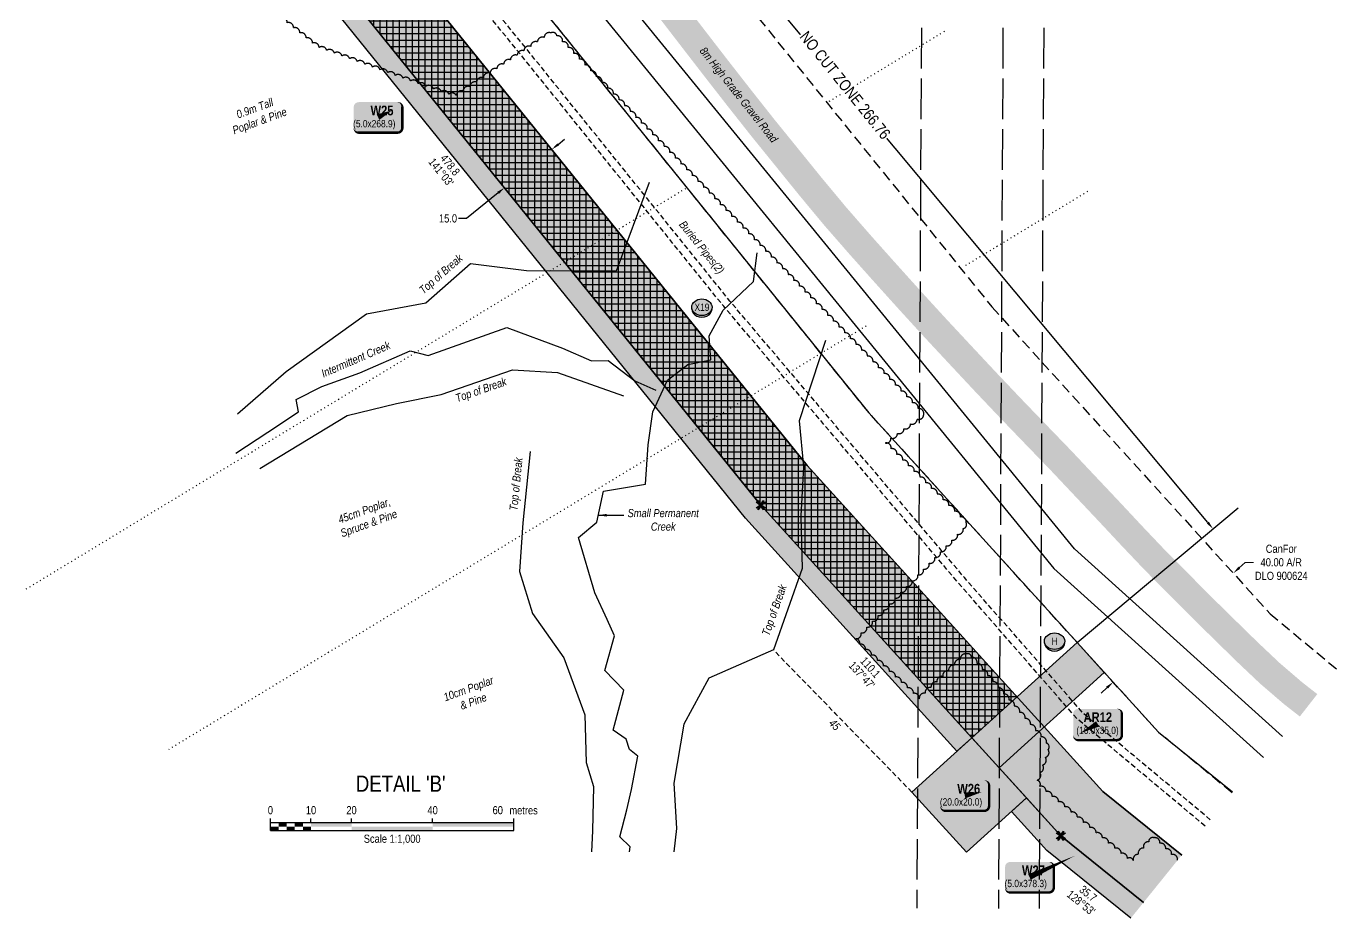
# Model space of a CAD drawing. Extents: x 471563 to 508050, y 6028961 to 6050146.
# Drawn here: x 471828 to 473447, y 6041888 to 6042988 of the extents above; entities that cross this region are included whole.
import ezdxf
from ezdxf.enums import TextEntityAlignment as Align

# ---------------------------------------------------------------- set-up
doc = ezdxf.new("R2010")
doc.units = 0
doc.header["$LTSCALE"] = 5
doc.header["$PDSIZE"] = 0.5
for name, pattern in [('0', [1, 1, 0]), ('foc-ACCESSROAD', [3.75, 2.5, -1.25]), ('foc-TIELINE', [1.875, 1.25, -0.625]), ('foc-TOPO', [1, 0.2, -0.8]), ('foc-UNSURVEYED', [12.5, 10, -2.5]), ('UG_PIPE', [1.875, 1.25, -0.625])]:
    doc.linetypes.add(name, pattern=pattern)
doc.layers.get('Defpoints').update_dxf_attribs({"color": 9})
for name, color, linetype in [('AS-PIPE-UG', 44, 'UG_PIPE'), ('AS-PIPE-UG-T', 44, 'Continuous'), ('AS-ROADS', 254, 'Continuous'), ('C-RW', 13, 'Continuous'), ('DETAIL-T', 7, 'Continuous'), ('F-AR', 190, 'foc-ACCESSROAD'), ('F-RW', 190, 'Continuous'), ('L-BD1', 253, 'Continuous'), ('L-MON', 1, 'Continuous'), ('L-USEC', 7, 'foc-UNSURVEYED'), ('P-CROSSINGS', 250, 'Continuous'), ('P-CROSSINGS AR', 250, 'Continuous'), ('P-PROPOSED', 10, 'Continuous'), ('P-PROPOSED-H', 21, 'Continuous'), ('P-TEMP-BLOCKS', 250, 'Continuous'), ('P-TEMP-BLUE-BORE-H', 131, 'Continuous'), ('P-TEMP-H', 41, 'Continuous'), ('P-TEMP-NO CUT-H', 104, 'Continuous'), ('P-TEMP-NO CUT-T', 143, 'Continuous'), ('P-TEMP_WORKSPACE', 46, 'Continuous'), ('P-TXT', 4, 'Continuous'), ('P-WORKAREA', 113, 'Continuous'), ('P-WORKAREA-H', 111, 'Continuous'), ('T-BUSH', 110, '0'), ('T-BUSH-T', 110, 'Continuous'), ('T-SLOPE', 48, 'Continuous'), ('T-TIE', 201, 'foc-TIELINE'), ('T-VEGETATION-CHANGE', 104, 'foc-TOPO'), ('T-WATER', 160, 'Continuous'), ('T-WATER-T', 170, 'Continuous')]:
    doc.layers.add(name, color=color, linetype=linetype)
for name, color, linetype, lineweight in [('F-AR-T', 190, 'Continuous', 9), ('T-TEXT', 48, 'Continuous', 18), ('T-TIE-T', 201, 'Continuous', 18)]:
    doc.layers.add(name, color=color, linetype=linetype, lineweight=lineweight)
doc.styles.add('80', font='ARIALN.TTF', dxfattribs={"height": 10})
doc.styles.add('80CG', font='ARIALN.TTF', dxfattribs={"height": 10})
doc.styles.add('80L', font='ARIALN.TTF', dxfattribs={"height": 10})
doc.styles.add('80LS', font='ARIALNI.TTF', dxfattribs={"height": 10})
doc.styles.add('BOLD', font='ARIALNB.TTF')
doc.styles.add('Crossing', font='ARIALN.TTF', dxfattribs={"height": 10})
doc.styles.add('foc-LtypeFont', font='ARIALN.TTF', dxfattribs={"height": 7.35})
doc.linetypes.add('foc-TOPO-flowdirection-NOLINE', pattern='A,0,[">",foc-LtypeFont,S=0.3,R=0,X=0,Y=-0.945],-20,[">",foc-LtypeFont,S=0.3,R=0,X=0,Y=-0.945],0', length=20)
doc.dimstyles.new('Compass 5 000', dxfattribs={"dimscale": 5, "dimtxt": 9, "dimasz": 2, "dimexe": 0.2, "dimexo": 0.0625, "dimgap": 0.5, "dimtad": 0, "dimtih": 1, "dimtoh": 1, "dimzin": 0, "dimdsep": 46, "dimtxsty": '80CG', "dimcen": 0.1, "dimse1": 1, "dimse2": 1, "dimclrd": 256, "dimclrt": 256, "dimaunit": 1, "dimadec": 4, "dimazin": 0, "dimtfac": 0.06, "dimtofl": 0, "dimtmove": 0, "dimatfit": 1, "dimfxl": 0.2, "dimtolj": 1, "dimtzin": 0, "dimlwd": -1, "dimarcsym": 0})

# ---------------------------------------------------------------- blocks, each defined once
blk = doc.blocks.new('xing2')
h = blk.add_hatch(color=50)
h.dxf.hatch_style = 1
edge = h.paths.add_edge_path()
edge.add_ellipse((0, 0), major_axis=(-12.5, 0), ratio=0.816297, start_angle=0, end_angle=360)
h = blk.add_hatch(color=250)
h.dxf.hatch_style = 1
edge = h.paths.add_edge_path()
edge.add_ellipse((0, -2), major_axis=(-12.5, 0), ratio=0.816297, start_angle=0, end_angle=180)
edge.add_line((12.5, -2), (12.5, 0))
edge.add_ellipse((0, 0), major_axis=(-12.5, 0), ratio=0.816297, start_angle=0, end_angle=180, ccw=False)
edge.add_line((-12.5, 0), (-12.5, -2))
at = {"color": 250}
blk.add_ellipse((0, 0), major_axis=(-12.5, 0), ratio=0.816297, dxfattribs=at)
blk.add_ellipse((0, -2), major_axis=(-12.5, 0), ratio=0.816297, start_param=0, end_param=3.141593, dxfattribs=at)
at = {"color": 250, "style": 'Crossing'}
blk.add_attdef('CROSSING', text='', height=9, dxfattribs=at).set_placement((0.1, 0), align=Align.MIDDLE_CENTER)
at = {"color": 250, "style": 'Crossing', "flags": 1}
for tag, p in [('OWNER', (0.1, -12.5)), ('DESCRIPTION', (0.1, -25.8)), ('LOCATION', (0.1, -39.3)), ('DWG_REF', (0.1, -52.8))]:
    blk.add_attdef(tag, text='', height=9, dxfattribs=at).set_placement(p, align=Align.MIDDLE_CENTER)
blk = doc.blocks.new('TEMP')
h = blk.add_hatch(color=255)
h.dxf.hatch_style = 1
h.paths.add_polyline_path([(0, 0.25), (-0.67, 1.15), (-0.67, 0.67), (-1.15, 0.67), (-0.25, 0), (-1.15, -0.67), (-0.67, -0.67), (-0.67, -1.15), (0, -0.25), (0.67, -1.15), (0.67, -0.67), (1.15, -0.67), (0.25, 0), (1.15, 0.67), (0.67, 0.67), (0.67, 1.15)])
h.paths.add_polyline_path([(0.57, 0.85), (0.57, 0.57), (0.85, 0.57), (0.08, 0), (0.85, -0.57), (0.57, -0.57), (0.57, -0.85), (0, -0.08), (-0.57, -0.85), (-0.57, -0.57), (-0.85, -0.57), (-0.08, 0), (-0.85, 0.57), (-0.57, 0.57), (-0.57, 0.85), (0, 0.08)], flags=16)
h = blk.add_hatch(color=1)
h.dxf.hatch_style = 1
h.paths.add_polyline_path([(0, 0.08), (-0.57, 0.85), (-0.57, 0.57), (-0.85, 0.57), (-0.08, 0), (-0.85, -0.57), (-0.57, -0.57), (-0.57, -0.85), (0, -0.08), (0.57, -0.85), (0.57, -0.57), (0.85, -0.57), (0.08, 0), (0.85, 0.57), (0.57, 0.57), (0.57, 0.85)])
h = blk.add_hatch(color=1)
h.dxf.hatch_style = 1
h.paths.add_polyline_path([(-0.08, 0), (-0.85, 0.57), (-0.57, 0.57), (-0.57, 0.85), (0, 0.08), (0.57, 0.85), (0.57, 0.57), (0.85, 0.57), (0.08, 0), (0.85, -0.57), (0.57, -0.57), (0.57, -0.85), (0, -0.08), (-0.57, -0.85), (-0.57, -0.57), (-0.85, -0.57)])
at = {"color": 1}
for p, q in [((-0.08, 0), (0.08, 0)), ((0, 0.08), (0, -0.08))]:
    blk.add_line(p, q, dxfattribs=at)
at = {"color": 255, "flags": 128}
blk.add_lwpolyline([(-0.25, 0), (-1.15, 0.67), (-0.67, 0.67), (-0.67, 1.15), (0, 0.25), (0.67, 1.15), (0.67, 0.67), (1.15, 0.67), (0.25, 0), (1.15, -0.67), (0.67, -0.67), (0.67, -1.15), (0, -0.25), (-0.67, -1.15), (-0.67, -0.67), (-1.15, -0.67)], close=True, dxfattribs=at)
at = {"color": 1, "flags": 128}
blk.add_lwpolyline([(-0.08, 0), (-0.85, 0.57), (-0.57, 0.57), (-0.57, 0.85), (0, 0.08), (0.57, 0.85), (0.57, 0.57), (0.85, 0.57), (0.08, 0), (0.85, -0.57), (0.57, -0.57), (0.57, -0.85), (0, -0.08), (-0.57, -0.85), (-0.57, -0.57), (-0.85, -0.57)], close=True, dxfattribs=at)
blk = doc.blocks.new('*U285')
h = blk.add_hatch(color=191)
edge = h.paths.add_edge_path()
edge.add_line((-24, -19.1), (24, -19.1))
edge.add_arc((24, -13.1), 6, 270, 360)
edge.add_line((30, -13.1), (30, 12.5))
edge.add_arc((24, 12.5), 6, 0, 90)
edge.add_line((24, 18.5), (-24, 18.5))
edge.add_arc((-24, 12.5), 6, 90, 180)
edge.add_line((-30, 12.5), (-30, -13.1))
edge.add_arc((-24, -13.1), 6, 180, 270)
at = {"color": 250, "flags": 128}
blk.add_lwpolyline([(-24, -19.1, 3, 3, 0), (24, -19.1, 3, 3, 0.414214), (30, -13.1, 3, 3, 0), (30, 12.5, 3, 0, 0.414214), (24, 18.5, 0, 0, 0), (-24, 18.5, 0, 0, 0.414214), (-30, 12.5, 0, 0, 0), (-30, -13.1, 0, 3, 0.414214)], format="xyseb", close=True, dxfattribs=at)
at = {"flags": 128}
blk.add_lwpolyline([(17, 8.2, 0, 7.5, 0), (0, 0, 0, 0, 0)], format="xyseb", dxfattribs=at)
at = {"color": 250}
for tag, p, height, style in [('TEMP_AREA_W1_001', (-9.2, 2.2), 12, 'BOLD'), ('ENTER_TEXT_001', (-30.7, -12.5), 9, '80')]:
    blk.add_attdef(tag, p, '', height=height, dxfattribs=dict(at, style=style))
blk = doc.blocks.new('*U214')
h = blk.add_hatch(color=191)
edge = h.paths.add_edge_path()
edge.add_line((-24, -19.1), (24, -19.1))
edge.add_arc((24, -13.1), 6, 270, 360)
edge.add_line((30, -13.1), (30, 12.5))
edge.add_arc((24, 12.5), 6, 0, 90)
edge.add_line((24, 18.5), (-24, 18.5))
edge.add_arc((-24, 12.5), 6, 90, 180)
edge.add_line((-30, 12.5), (-30, -13.1))
edge.add_arc((-24, -13.1), 6, 180, 270)
at = {"color": 250, "flags": 128}
blk.add_lwpolyline([(-24, -19.1, 3, 3, 0), (24, -19.1, 3, 3, 0.414214), (30, -13.1, 3, 3, 0), (30, 12.5, 3, 0, 0.414214), (24, 18.5, 0, 0, 0), (-24, 18.5, 0, 0, 0.414214), (-30, 12.5, 0, 0, 0), (-30, -13.1, 0, 3, 0.414214)], format="xyseb", close=True, dxfattribs=at)
at = {"flags": 128}
blk.add_lwpolyline([(20.7, 4, 0, 7.5, 0), (0, 0, 0, 0, 0)], format="xyseb", dxfattribs=at)
at = {"color": 250}
for tag, p, height, style in [('TEMP_AREA_W1_001', (-9.2, 2.2), 12, 'BOLD'), ('ENTER_TEXT_001', (-30.7, -12.5), 9, '80')]:
    blk.add_attdef(tag, p, '', height=height, dxfattribs=dict(at, style=style))
blk = doc.blocks.new('*U86')
h = blk.add_hatch(color=111)
edge = h.paths.add_edge_path()
edge.add_line((-24, -20), (24, -20))
edge.add_arc((24, -14), 6, 270, 360)
edge.add_line((30, -14), (30, 12.5))
edge.add_arc((24, 12.5), 6, 0, 90)
edge.add_line((24, 18.5), (-24, 18.5))
edge.add_arc((-24, 12.5), 6, 90, 180)
edge.add_line((-30, 12.5), (-30, -14))
edge.add_arc((-24, -14), 6, 180, 270)
at = {"color": 250, "flags": 128}
blk.add_lwpolyline([(-24, -20, 3, 3, 0), (24, -20, 3, 3, 0.414214), (30, -14, 3, 3, 0), (30, 12.5, 3, 0, 0.414214), (24, 18.5, 0, 0, 0), (-24, 18.5, 0, 0, 0.414214), (-30, 12.5, 0, 0, 0), (-30, -14, 0, 3, 0.414214)], format="xyseb", close=True, dxfattribs=at)
at = {"flags": 128}
blk.add_lwpolyline([(-21.5, -11.6, 0, 7.5, 0), (0, 0, 0, 0, 0)], format="xyseb", dxfattribs=at)
at = {"color": 250}
for tag, p, height, style in [('TEMP_AREA_W1_001', (-9.2, 2.2), 12, 'BOLD'), ('ENTER_TEXT_001', (-30.7, -12.5), 9, '80')]:
    blk.add_attdef(tag, p, '', height=height, dxfattribs=dict(at, style=style))
blk = doc.blocks.new('*U288')
h = blk.add_hatch(color=191)
edge = h.paths.add_edge_path()
edge.add_line((-24, -19.1), (24, -19.1))
edge.add_arc((24, -13.1), 6, 270, 360)
edge.add_line((30, -13.1), (30, 12.5))
edge.add_arc((24, 12.5), 6, 0, 90)
edge.add_line((24, 18.5), (-24, 18.5))
edge.add_arc((-24, 12.5), 6, 90, 180)
edge.add_line((-30, 12.5), (-30, -13.1))
edge.add_arc((-24, -13.1), 6, 180, 270)
at = {"color": 250, "flags": 128}
blk.add_lwpolyline([(-24, -19.1, 3, 3, 0), (24, -19.1, 3, 3, 0.414214), (30, -13.1, 3, 3, 0), (30, 12.5, 3, 0, 0.414214), (24, 18.5, 0, 0, 0), (-24, 18.5, 0, 0, 0.414214), (-30, 12.5, 0, 0, 0), (-30, -13.1, 0, 3, 0.414214)], format="xyseb", close=True, dxfattribs=at)
at = {"flags": 128}
blk.add_lwpolyline([(56.1, 26.2, 0, 7.5, 0), (0, 0, 0, 0, 0)], format="xyseb", dxfattribs=at)
at = {"color": 250}
for tag, p, height, style in [('TEMP_AREA_W1_001', (-9.2, 2.2), 12, 'BOLD'), ('ENTER_TEXT_001', (-30.7, -12.5), 9, '80')]:
    blk.add_attdef(tag, p, '', height=height, dxfattribs=dict(at, style=style))
blk = doc.blocks.new('*D289')
at = {"layer": 'Defpoints', "color": 0, "transparency": 16777216}
for p in [(473315.9, 6042313.9), (473319.2, 6042310.2), (473171.1, 6042176)]:
    blk.add_point(p, dxfattribs=at)
at = {"layer": 'F-AR-T', "transparency": 16777216}
for p, q in [((473323.3, 6042320.6), (473330.7, 6042327.3)), ((473330.7, 6042327.3), (473340.7, 6042327.3)), ((473160.4, 6042172.9), (473153, 6042166.2))]:
    blk.add_line(p, q, dxfattribs=at)
for points in [[(473322.2, 6042321.9), (473324.4, 6042319.4), (473315.9, 6042313.9)], [(473159.3, 6042174.2), (473161.5, 6042171.7), (473167.8, 6042179.7)]]:
    blk.add_solid(points, dxfattribs=at)
at = {"layer": 'F-AR-T', "transparency": 16777216, "insert": (473375, 6042327.3), "char_height": 10, "attachment_point": 5, "style": '80CG'}
blk.add_mtext('\\A1;CanFor\\P40.00 A/R\\PDLO 900624', dxfattribs=at)
blk = doc.blocks.new('*U389')
at = {"color": 0}
for p, q in [((-150, 0), (-150, 15)), ((-150, 10), (150.2, 10)), ((-150, 0), (150.2, 0)), ((-100, 10), (-100, 15)), ((-50, 10), (-50, 15)), ((50, 10), (50, 15)), ((150.2, 0), (150.2, 15))]:
    blk.add_line(p, q, dxfattribs=at)
for points in [[(-150, 5), (-140, 5), (-150, 0), (-140, 0)], [(-140, 10), (-130, 10), (-140, 5), (-130, 5)], [(-130, 5), (-120, 5), (-130, 0), (-120, 0)], [(-120, 10), (-110, 10), (-120, 5), (-110, 5)], [(-110, 5), (-100, 5), (-110, 0), (-100, 0)], [(-100, 10), (-50, 10), (-100, 5), (-50, 5)], [(-50, 5), (50, 5), (-50, 0), (50, 0)], [(50, 10), (150.2, 10), (50, 5), (150.2, 5)]]:
    blk.add_solid(points, dxfattribs=at)
at = {"color": 0, "style": '80'}
blk.add_text('metres', height=10, dxfattribs=at).set_placement((162.2, 20), align=Align.CENTER)
at = {"color": 0, "char_height": 10, "style": '80'}
for s, insert, attachment_point in [('0', (-150, 30.2), 2), ('10', (-100, 30.2), 2), ('20', (-50, 30.2), 2), ('40', (50, 30.2), 2), ('60', (136.7, 30.2), 3), ('Scale 1:1,000', (0.1, -5), 2)]:
    blk.add_mtext(s, dxfattribs=dict(at, insert=insert, attachment_point=attachment_point))
blk = doc.blocks.new('*D290')
at = {"layer": 'Defpoints', "color": 0, "transparency": 16777216}
for p in [(472476.8, 6042835.1), (472417.6, 6042789.1), (472418.5, 6042788)]:
    blk.add_point(p, dxfattribs=at)
at = {"layer": 'P-TXT', "transparency": 16777216}
for p, q in [((472483.7, 6042842.5), (472491.5, 6042848.8)), ((472409.9, 6042782.8), (472370.8, 6042751.2)), ((472370.8, 6042751.2), (472360.8, 6042751.2))]:
    blk.add_line(p, q, dxfattribs=at)
for points in [[(472482.7, 6042843.8), (472484.8, 6042841.2), (472475.9, 6042836.2)], [(472408.8, 6042784.1), (472410.9, 6042781.5), (472417.6, 6042789.1)]]:
    blk.add_solid(points, dxfattribs=at)
at = {"layer": 'P-TXT', "transparency": 16777216, "insert": (472348, 6042751.2), "char_height": 10, "attachment_point": 5, "style": '80CG'}
blk.add_mtext('\\A1;15.0', dxfattribs=at)
blk = doc.blocks.new('Well_proximity')
h = blk.add_hatch(color=191)
h.dxf.hatch_style = 1
edge = h.paths.add_edge_path()
edge.add_ellipse((0, 0), major_axis=(-12.5, 0), ratio=0.816297, start_angle=0, end_angle=360)
h = blk.add_hatch(color=250)
h.dxf.hatch_style = 1
edge = h.paths.add_edge_path()
edge.add_ellipse((0, -2), major_axis=(-12.5, 0), ratio=0.816297, start_angle=0, end_angle=180)
edge.add_line((12.5, -2), (12.5, 0))
edge.add_ellipse((0, 0), major_axis=(-12.5, 0), ratio=0.816297, start_angle=0, end_angle=180, ccw=False)
edge.add_line((-12.5, 0), (-12.5, -2))
at = {"color": 250}
blk.add_ellipse((0, 0), major_axis=(-12.5, 0), ratio=0.816297, dxfattribs=at)
blk.add_ellipse((0, -2), major_axis=(-12.5, 0), ratio=0.816297, start_param=0, end_param=3.141593, dxfattribs=at)
at = {"color": 250, "style": '80L'}
blk.add_attdef('CROSSING', text='', height=9, dxfattribs=at).set_placement((0.1, 0), align=Align.MIDDLE_CENTER)

msp = doc.modelspace()

# ---------------------------------------------------------------- hatches: boundary and pattern name
at = {"layer": 'P-PROPOSED-H'}
h = msp.add_hatch(color=256, dxfattribs=at)
h.dxf.hatch_style = 1
h.paths.add_polyline_path([(472049.946, 6043363.428), (471991.634, 6043316.324), (472733.647, 6042397.958), (473103.442, 6041990.274), (473205.306, 6041908.12), (473252.365, 6041966.469), (473155.043, 6042044.959), (472790.608, 6042446.734)])
at = {"layer": 'P-TEMP-BLUE-BORE-H'}
h = msp.add_hatch(color=256, dxfattribs=at)
h.dxf.hatch_style = 1
h.paths.add_polyline_path([(472993.778, 6042111.173), (472733.647, 6042397.958), (472132.597, 6043141.859), (472190.909, 6043188.963), (472790.608, 6042446.734), (473049.301, 6042161.536)])
at = {"layer": 'P-TEMP-H'}
h = msp.add_hatch(color=256, dxfattribs=at)
h.dxf.hatch_style = 1
h.paths.add_polyline_path([(472132.597, 6043141.859), (472733.647, 6042397.958), (472993.778, 6042111.173), (472975.271, 6042094.386), (472714.66, 6042381.699), (472113.161, 6043126.155)])
h = msp.add_hatch(color=256, dxfattribs=at)
h.dxf.hatch_style = 1
h.paths.add_polyline_path([(472993.778, 6042111.173), (472919.748, 6042044.023), (472986.898, 6041969.993), (473060.928, 6042037.143)])
h = msp.add_hatch(color=256, dxfattribs=at)
h.dxf.hatch_style = 1
h.paths.add_polyline_path([(473189.62, 6041888.671), (473086.241, 6041972.046), (473042.421, 6042020.356), (473060.928, 6042037.143), (473103.442, 6041990.274), (473205.306, 6041908.12)])
at = {"layer": 'P-TEMP-NO CUT-H', "ltscale": 2}
h = msp.add_hatch(dxfattribs=at)
h.set_pattern_fill('ANSI37', color=256, scale=2.498679, angle=45)
h.set_pattern_definition([(90, (-1972.579, 2196.017), (-7.933304476, 0), []), (180, (-1972.579, 2196.017), (-9e-16, -7.933304476), [])])
h.paths.add_polyline_path([(472993.778, 6042111.173), (472733.647, 6042397.958), (472132.597, 6043141.859), (472190.909, 6043188.963), (472790.608, 6042446.734), (473049.301, 6042161.536)])
at = {"layer": 'P-WORKAREA-H'}
h = msp.add_hatch(color=256, dxfattribs=at)
h.dxf.hatch_style = 1
h.paths.add_polyline_path([(473123.331, 6042228.686), (472993.778, 6042111.173), (473027.353, 6042074.158), (473156.926, 6042191.689)])

# ---------------------------------------------------------------- linework, layer by layer
at = {"layer": 'AS-PIPE-UG', "flags": 128}
for points in [[(473281.204, 6042002.228), (473124.037, 6042133.814), (472977.005, 6042301.896), (472687.781, 6042642.924), (472436.755, 6042954.188), (472369.883, 6043035.941), (472288.486, 6043140.015), (472087.006, 6043393.365)], [(473287.48, 6042010.009), (473131.048, 6042140.979), (472984.578, 6042308.419), (472695.483, 6042649.294), (472444.513, 6042960.489), (472377.688, 6043042.184), (472296.333, 6043146.204), (472094.781, 6043399.645)]]:
    msp.add_lwpolyline(points, dxfattribs=at)
at = {"layer": 'AS-ROADS', "const_width": 35, "flags": 128}
msp.add_lwpolyline([(473408.671, 6042151.076), (473389.398, 6042166.134), (473360.873, 6042190.644), (473333.103, 6042216.904), (473304.963, 6042244.439), (473276.303, 6042272.604), (473248.068, 6042301.069), (473219.278, 6042330.024), (473190.873, 6042359.939), (473162.613, 6042390.179), (473133.288, 6042421.254), (473103.273, 6042453.099), (473072.523, 6042484.899), (473041.458, 6042517.169), (473010.268, 6042550.039), (472979.073, 6042583.409), (472947.973, 6042616.774), (472917.138, 6042650.469), (472886.428, 6042684.539), (472855.738, 6042718.924), (472825.358, 6042753.729), (472795.678, 6042789.389), (472766.268, 6042825.694), (472736.433, 6042862.474), (472707.068, 6042899.624), (472678.168, 6042936.679), (472649.793, 6042973.424), (472621.583, 6043010.049)], dxfattribs=at)
at = {"layer": 'C-RW', "flags": 128}
for points in [[(472127.696, 6043426.233), (472866.557, 6042511.769), (473223.845, 6042117.873), (473315.109, 6042044.268)], [(473252.365, 6041966.469), (473155.043, 6042044.959), (472790.608, 6042446.734), (472049.946, 6043363.428)]]:
    msp.add_lwpolyline(points, dxfattribs=at)
at = {"layer": 'F-AR'}
for points in [[(472283.384, 6043551.996), (472930.201, 6042751.269), (473018.432, 6042642.042), (473080.09, 6042574.023), (473361.228, 6042263.885), (473447.087, 6042192.678)], [(473314.351, 6042043.327), (473223.666, 6042118.004), (473078.574, 6042278.061), (472928.623, 6042443.478), (472866.522, 6042511.988), (472127.886, 6043426.387)]]:
    msp.add_lwpolyline(points, dxfattribs=at)
at = {"layer": 'F-RW', "flags": 128}
for points in [[(473376.707, 6042112.535), (473120.068, 6042344.099), (472193.476, 6043479.37)], [(472166.249, 6043457.376), (473094.641, 6042319.901), (473353.26, 6042086.549)]]:
    msp.add_lwpolyline(points, dxfattribs=at)
at = {"layer": 'L-USEC', "flags": 128}
for points in [[(472934.285, 6043548.662), (472925.845, 6041901.229)], [(473034.87, 6043548.662), (473026.427, 6041900.714)], [(473085.083, 6043548.662), (473076.64, 6041900.457)]]:
    msp.add_lwpolyline(points, dxfattribs=at)
at = {"layer": 'P-TEMP-NO CUT-T'}
for p, q in [((472442.77, 6043384.154), (472857.283, 6042887.831)), ((473284.493, 6042376.305), (472869.98, 6042872.628))]:
    msp.add_line(p, q, dxfattribs=at)
at = {"layer": 'P-TEMP-NO CUT-T', "flags": 128}
msp.add_lwpolyline([(473123.331, 6042228.686), (473321.725, 6042394.378)], dxfattribs=at)
at = {"layer": 'P-TEMP-NO CUT-T'}
msp.add_solid([(473285.771, 6042377.373), (473283.214, 6042375.237), (473290.9, 6042368.634)], dxfattribs=at)
at = {"layer": 'P-TEMP_WORKSPACE'}
msp.add_lwpolyline([(472993.778, 6042111.173), (472919.748, 6042044.023), (472986.898, 6041969.993), (473060.928, 6042037.143)], close=True, dxfattribs=at)
msp.add_lwpolyline([(473189.62, 6041888.671), (473086.241, 6041972.046), (473042.421, 6042020.356), (473060.928, 6042037.143), (473103.442, 6041990.274), (473205.306, 6041908.12)], dxfattribs=at)
at = {"layer": 'P-WORKAREA'}
msp.add_lwpolyline([(473123.331, 6042228.686), (472993.778, 6042111.173), (473027.353, 6042074.158), (473156.926, 6042191.689)], close=True, dxfattribs=at)
at = {"layer": 'T-BUSH', "flags": 128}
msp.add_lwpolyline([(473247.129, 6041960.355, 0.52056705), (473239.869, 6041967.224, 0.52056705), (473232.609, 6041974.093, 0.52056705), (473225.349, 6041980.963, 0.52056705), (473218.089, 6041987.832, 0.52056705), (473211.601, 6041982.901, 0.52056705), (473205.298, 6041975.145, 0.52056705), (473198.994, 6041967.388, 0.52056705), (473192.691, 6041959.632, 0.52056705), (473185.359, 6041962.183, 0.52056705), (473177.646, 6041968.54, 0.52056705), (473169.934, 6041974.897, 0.52056705), (473162.222, 6041981.255, 0.52056705), (473154.51, 6041987.612, 0.52056705), (473146.797, 6041993.969, 0.52056705), (473139.085, 6042000.326, 0.52056705), (473131.373, 6042006.684, 0.52056705), (473123.66, 6042013.041, 0.52056705), (473115.948, 6042019.398, 0.52056705), (473108.236, 6042025.755, 0.52056705), (473100.523, 6042032.113, 0.52056705), (473092.811, 6042038.47, 0.52056705), (473085.099, 6042044.827, 0.52056705), (473077.386, 6042051.184, 0.52056705), (473074.097, 6042058.754, 0.52056705), (473077.49, 6042068.155, 0.52056705), (473080.883, 6042077.556, 0.52056705), (473084.276, 6042086.957, 0.52056705), (473087.669, 6042096.359, 0.52056705), (473085.455, 6042104.706, 0.52056705), (473078.881, 6042112.234, 0.52056705), (473072.306, 6042119.761, 0.52056705), (473065.731, 6042127.289, 0.52056705), (473059.156, 6042134.817, 0.52056705), (473052.581, 6042142.344, 0.52056705), (473046.007, 6042149.872, 0.52056705), (473039.432, 6042157.4, 0.52056705), (473032.857, 6042164.927, 0.52056705), (473026.282, 6042172.455, 0.52056705), (473019.707, 6042179.983, 0.52056705), (473013.133, 6042187.511, 0.52056705), (473006.558, 6042195.038, 0.52056705), (472999.983, 6042202.566, 0.52056705), (472993.408, 6042210.094, 0.52056705), (472986.687, 6042214.335, 0.52056705), (472979.467, 6042207.423, 0.52056705), (472972.248, 6042200.511, 0.52056705), (472965.029, 6042193.599, 0.52056705), (472957.809, 6042186.687, 0.52056705), (472950.59, 6042179.775, 0.52056705), (472943.371, 6042172.863, 0.52056705), (472936.151, 6042165.951, 0.52056705), (472928.932, 6042159.039, 0.52056705), (472921.555, 6042165.732, 0.52056705), (472914.176, 6042172.474, 0.52056705), (472906.798, 6042179.217, 0.52056705), (472899.42, 6042185.959, 0.52056705), (472892.042, 6042192.701, 0.52056705), (472884.664, 6042199.443, 0.52056705), (472877.286, 6042206.186, 0.52056705), (472869.908, 6042212.928, 0.52056705), (472862.53, 6042219.67, 0.52056705), (472855.152, 6042226.412, 0.52056705), (472850.291, 6042233.225, 0.52056705), (472857.278, 6042240.371, 0.52056705), (472864.266, 6042247.518, 0.52056705), (472871.253, 6042254.664, 0.52056705), (472878.241, 6042261.81, 0.52056705), (472885.229, 6042268.956, 0.52056705), (472892.216, 6042276.102, 0.52056705), (472899.204, 6042283.249, 0.52056705), (472906.191, 6042290.395, 0.52056705), (472913.179, 6042297.541, 0.52056705), (472920.167, 6042304.687, 0.52056705), (472927.154, 6042311.833, 0.52056705), (472934.142, 6042318.979, 0.52056705), (472941.129, 6042326.126, 0.52056705), (472948.117, 6042333.272, 0.52056705), (472955.104, 6042340.418, 0.52056705), (472962.092, 6042347.564, 0.52056705), (472969.08, 6042354.71, 0.52056705), (472976.067, 6042361.857, 0.52056705), (472983.055, 6042369.003, 0.52056705), (472986.674, 6042376.119, 0.52056705), (472979.56, 6042383.14, 0.52056705), (472972.447, 6042390.161, 0.52056705), (472965.333, 6042397.182, 0.52056705), (472958.22, 6042404.203, 0.52056705), (472951.107, 6042411.224, 0.52056705), (472943.993, 6042418.245, 0.52056705), (472936.88, 6042425.266, 0.52056705), (472929.766, 6042432.287, 0.52056705), (472922.653, 6042439.307, 0.52056705), (472915.54, 6042446.328, 0.52056705), (472908.426, 6042453.349, 0.52056705), (472901.313, 6042460.37, 0.52056705), (472894.199, 6042467.391, 0.52056705), (472887.086, 6042474.412, 0.52056705), (472893.828, 6042480.369, 0.52056705), (472901.929, 6042486.222, 0.52056705), (472910.031, 6042492.075, 0.52056705), (472918.133, 6042497.928, 0.52056705), (472926.235, 6042503.78, 0.52056705), (472934.332, 6042509.633, 0.52056705), (472927.376, 6042516.811, 0.52056705), (472920.421, 6042523.989, 0.52056705), (472913.466, 6042531.166, 0.52056705), (472906.51, 6042538.344, 0.52056705), (472899.555, 6042545.522, 0.52056705), (472892.6, 6042552.699, 0.52056705), (472885.645, 6042559.877, 0.52056705), (472878.689, 6042567.054, 0.52056705), (472871.734, 6042574.232, 0.52056705), (472864.779, 6042581.41, 0.52056705), (472857.823, 6042588.587, 0.52056705), (472850.868, 6042595.765, 0.52056705), (472843.913, 6042602.943, 0.52056705), (472836.958, 6042610.12, 0.52056705), (472830.002, 6042617.298, 0.52056705), (472823.047, 6042624.475, 0.52056705), (472816.092, 6042631.653, 0.52056705), (472809.136, 6042638.831, 0.52056705), (472802.181, 6042646.008, 0.52056705), (472795.226, 6042653.186, 0.52056705), (472788.271, 6042660.364, 0.52056705), (472781.315, 6042667.541, 0.52056705), (472774.36, 6042674.719, 0.52056705), (472767.405, 6042681.896, 0.52056705), (472760.449, 6042689.074, 0.52056705), (472753.494, 6042696.252, 0.52056705), (472746.539, 6042703.429, 0.52056705), (472739.584, 6042710.607, 0.52056705), (472732.628, 6042717.784, 0.52056705), (472725.673, 6042724.962, 0.52056705), (472718.718, 6042732.14, 0.52056705), (472711.762, 6042739.317, 0.52056705), (472704.807, 6042746.495, 0.52056705), (472697.852, 6042753.673, 0.52056705), (472690.896, 6042760.85, 0.52056705), (472683.941, 6042768.028, 0.52056705), (472676.986, 6042775.205, 0.52056705), (472670.031, 6042782.383, 0.52056705), (472663.075, 6042789.561, 0.52056705), (472656.12, 6042796.738, 0.52056705), (472649.165, 6042803.916, 0.52056705), (472642.209, 6042811.094, 0.52056705), (472635.254, 6042818.271, 0.52056705), (472628.299, 6042825.449, 0.52056705), (472621.344, 6042832.626, 0.52056705), (472614.388, 6042839.804, 0.52056705), (472607.433, 6042846.982, 0.52056705), (472600.478, 6042854.159, 0.52056705), (472593.522, 6042861.337, 0.52056705), (472586.567, 6042868.515, 0.52056705), (472579.612, 6042875.692, 0.52056705), (472572.657, 6042882.87, 0.52056705), (472565.701, 6042890.047, 0.52056705), (472558.746, 6042897.225, 0.52056705), (472551.791, 6042904.403, 0.52056705), (472544.835, 6042911.58, 0.52056705), (472537.88, 6042918.758, 0.52056705), (472530.925, 6042925.936, 0.52056705), (472523.97, 6042933.113, 0.52056705), (472517.014, 6042940.291, 0.52056705), (472510.059, 6042947.468, 0.52056705), (472503.104, 6042954.646, 0.52056705), (472496.148, 6042961.824, 0.52056705), (472489.193, 6042969.001, 0.52056705), (472482.238, 6042976.179, 0.52056705), (472474.902, 6042979.852, 0.52056705), (472466.568, 6042974.334, 0.52056705), (472458.234, 6042968.817, 0.52056705), (472449.9, 6042963.299, 0.52056705), (472441.567, 6042957.782, 0.52056705), (472433.233, 6042952.265, 0.52056705), (472424.899, 6042946.747, 0.52056705), (472416.565, 6042941.23, 0.52056705), (472408.231, 6042935.712, 0.52056705), (472399.898, 6042930.195, 0.52056705), (472391.564, 6042924.677, 0.52056705), (472383.23, 6042919.16, 0.52056705), (472374.896, 6042913.643, 0.52056705), (472366.562, 6042908.125, 0.52056705), (472358.228, 6042902.608, 0.52056705), (472348.986, 6042904.294, 0.52056705), (472339.543, 6042907.569, 0.52056705), (472330.101, 6042910.844, 0.52056705), (472320.658, 6042914.12, 0.52056705), (472311.215, 6042917.395, 0.52056705), (472301.783, 6042920.702, 0.52056705), (472292.395, 6042924.131, 0.52056705), (472283.007, 6042927.561, 0.52056705), (472273.619, 6042930.99, 0.52056705), (472264.231, 6042934.419, 0.52056705), (472254.844, 6042937.849, 0.52056705), (472245.456, 6042941.278, 0.52056705), (472236.068, 6042944.708, 0.52056705), (472226.68, 6042948.137, 0.52056705), (472217.292, 6042951.567, 0.52056705), (472207.904, 6042954.996, 0.52056705), (472198.516, 6042958.426, 0.52056705), (472189.128, 6042961.855, 0.52056705), (472180.935, 6042967.405, 0.52056705), (472173.141, 6042973.661, 0.52056705), (472165.347, 6042979.918, 0.52056705), (472157.553, 6042986.174, 0.52056705), (472149.758, 6042992.431, 0.52056705), (472141.964, 6042998.687, 0.52056705), (472134.17, 6043004.944, 0.52056705), (472126.376, 6043011.201, 0.52056705), (472118.582, 6043017.457, 0.52056705), (472110.787, 6043023.714, 0.52056705), (472102.993, 6043029.97, 0.52056705), (472095.199, 6043036.227, 0.52056705), (472088.696, 6043043.459, 0.52056705), (472084.809, 6043052.666, 0.52056705), (472080.921, 6043061.874, 0.52056705), (472077.034, 6043071.082, 0.52056705), (472073.146, 6043080.29, 0.52056705), (472069.259, 6043089.497, 0.52056705), (472065.372, 6043098.705, 0.52056705), (472061.484, 6043107.913, 0.52056705), (472062.135, 6043117.529, 0.52056705), (472064.318, 6043127.282, 0.52056705), (472066.5, 6043137.035, 0.52056705), (472068.683, 6043146.789, 0.52056705), (472070.866, 6043156.542, 0.52056705), (472073.049, 6043166.296, 0.52056705), (472075.232, 6043176.049, 0.52056705), (472077.415, 6043185.802, 0.52056705), (472080.664, 6043195.061, 0.52056705), (472086.707, 6043203.022, 0.52056705), (472092.75, 6043210.983, 0.52056705), (472098.793, 6043218.944, 0.52056705), (472104.836, 6043226.904, 0.52056705), (472110.879, 6043234.865, 0.52056705), (472116.922, 6043242.826, 0.52056705), (472122.965, 6043250.787, 0.52056705), (472129.008, 6043258.748, 0.52056705), (472123.789, 6043266.588, 0.52056705), (472117.577, 6043274.418, 0.52056705), (472111.364, 6043282.247, 0.52056705), (472105.151, 6043290.076, 0.52056705), (472098.939, 6043297.905, 0.52056705), (472092.726, 6043305.735, 0.52056705), (472086.514, 6043313.564, 0.52056705), (472080.301, 6043321.393, 0.52056705), (472074.089, 6043329.223, 0.52056705), (472067.876, 6043337.052, 0.52056705), (472061.663, 6043344.881, 0.52056705), (472055.451, 6043352.711, 0.52056705), (472048.102, 6043361.972, 0.52056705)], format="xyb", dxfattribs=at)
at = {"layer": 'T-SLOPE', "flags": 128}
for points in [[(472596.123, 6042795.509), (472555.173, 6042686.094), (472444.568, 6042686.654), (472375.638, 6042695.134), (472320.633, 6042646.909), (472247.723, 6042633.044), (472148.403, 6042562.124), (472088.593, 6042509.949)], [(472813.343, 6042600.774), (472780.773, 6042501.779), (472786.113, 6042445.034), (472782.953, 6042384.739), (472784.358, 6042319.679), (472749.113, 6042219.314), (472669.473, 6042184.684), (472638.603, 6042128.004), (472626.253, 6042055.109), (472629.748, 6041999.214), (472626.469, 6041970.408)], [(472116.013, 6042442.934), (472223.798, 6042508.329), (472284.598, 6042523.109), (472339.428, 6042534.009), (472427.603, 6042564.739), (472482.993, 6042561.119), (472564.118, 6042532.364)], [(472449.093, 6042463.999), (472440.318, 6042376.049), (472436.098, 6042316.079), (472452.083, 6042264.284), (472490.923, 6042209.489), (472516.658, 6042139.479), (472518.103, 6042080.424), (472527.353, 6042050.924), (472525.973, 6041996.364), (472524.852, 6041970.408)]]:
    msp.add_lwpolyline(points, dxfattribs=at)
at = {"layer": 'T-VEGETATION-CHANGE', "flags": 128}
for points in [[(472817.993, 6042895.713), (472960.554, 6042982.292)], [(471828.171, 6042294.582), (472643.342, 6042789.646)], [(473136.196, 6042784.383), (472983.112, 6042691.414)], [(472863.333, 6042618.67), (472003.812, 6042096.673)]]:
    msp.add_lwpolyline(points, dxfattribs=at)
at = {"layer": 'T-WATER', "linetype": 'foc-TOPO-flowdirection-NOLINE', "flags": 128}
for points in [[(472571.588, 6041970.408), (472572.453, 6041976.689), (472559.783, 6041988.834), (472568.503, 6042022.279), (472574.353, 6042047.119), (472582.033, 6042088.539), (472571.768, 6042096.439), (472567.668, 6042109.239), (472551.458, 6042120.604), (472564.638, 6042169.839), (472541.263, 6042194.139), (472553.233, 6042236.669), (472544.268, 6042256.874), (472529.078, 6042289.559), (472509.008, 6042357.834), (472531.553, 6042376.829), (472539.563, 6042415.139), (472591.368, 6042423.629), (472594.698, 6042472.239), (472600.338, 6042512.769), (472618.623, 6042551.964), (472643.718, 6042571.139), (472671.743, 6042576.884), (472669.983, 6042606.299), (472687.308, 6042638.289), (472724.653, 6042673.454), (472728.888, 6042708.979)], [(472086.348, 6042461.799), (472125.903, 6042487.959), (472163.748, 6042512.729), (472160.663, 6042528.049), (472192.348, 6042544.164), (472239.223, 6042560.874), (472301.538, 6042587.854), (472323.358, 6042582.124), (472420.468, 6042616.619), (472489.238, 6042591.294), (472524.658, 6042575.789), (472545.543, 6042576.179), (472578.073, 6042551.204), (472603.993, 6042539.414)]]:
    msp.add_lwpolyline(points, dxfattribs=at)
at = {"layer": 'T-WATER', "flags": 128}
for points in [[(472571.588, 6041970.408), (472572.453, 6041976.689), (472559.783, 6041988.834), (472568.503, 6042022.279), (472574.353, 6042047.119), (472582.033, 6042088.539), (472571.768, 6042096.439), (472567.668, 6042109.239), (472551.458, 6042120.604), (472564.638, 6042169.839), (472541.263, 6042194.139), (472553.233, 6042236.669), (472544.268, 6042256.874), (472529.078, 6042289.559), (472509.008, 6042357.834), (472531.553, 6042376.829), (472539.563, 6042415.139), (472591.368, 6042423.629), (472594.698, 6042472.239), (472600.338, 6042512.769), (472618.623, 6042551.964), (472643.718, 6042571.139), (472671.743, 6042576.884), (472669.983, 6042606.299), (472687.308, 6042638.289), (472724.653, 6042673.454), (472728.888, 6042708.979)], [(472086.348, 6042461.799), (472125.903, 6042487.959), (472163.748, 6042512.729), (472160.663, 6042528.049), (472192.348, 6042544.164), (472239.223, 6042560.874), (472301.538, 6042587.854), (472323.358, 6042582.124), (472420.468, 6042616.619), (472489.238, 6042591.294), (472524.658, 6042575.789), (472545.543, 6042576.179), (472578.073, 6042551.204), (472603.993, 6042539.414)]]:
    msp.add_lwpolyline(points, dxfattribs=at)

# ---------------------------------------------------------------- block references
at = {"layer": 'DETAIL-T', "xscale": 0.99947143, "yscale": 0.99947143, "zscale": 0.99947143}
msp.add_blockref('*U389', (472279.04, 6041996.631), dxfattribs=at)
at = {"layer": 'L-MON', "xscale": 4.997357149999892, "yscale": 4.997357149999892, "zscale": 4.997357149999892}
for p in [(472733.647, 6042397.958), (473103.442, 6041990.274)]:
    msp.add_blockref('TEMP', p, dxfattribs=at)
at = {"layer": 'P-CROSSINGS', "xscale": 0.99947143, "yscale": 0.99947143, "zscale": 0.99947143}
msp.add_blockref('xing2', (472660.886, 6042641.738), dxfattribs=at).add_auto_attribs({'CROSSING': 'X19'})
at = {"layer": 'P-CROSSINGS AR', "linetype": 'Continuous', "xscale": 0.99947143, "yscale": 0.99947143, "zscale": 0.99947143}
msp.add_blockref('Well_proximity', (473095.604, 6042230.089), dxfattribs=at).add_auto_attribs({'CROSSING': 'H'})
at = {"layer": 'P-TEMP-BLOCKS', "xscale": 0.9994796499999833, "yscale": 0.9994796499999833, "zscale": 0.9994796499999833}
for name, p, values in [('*U285', (472261.729, 6042876.035), {'TEMP_AREA_W1_001': 'W25', 'ENTER_TEXT_001': '(5.0x268.9)'}), ('*U214', (472984.905, 6042040.037), {'TEMP_AREA_W1_001': 'W26', 'ENTER_TEXT_001': '(20.0x20.0)'})]:
    msp.add_blockref(name, p, dxfattribs=at).add_auto_attribs(values)
at = {"layer": 'P-TEMP-BLOCKS'}
ref = msp.add_blockref('*U86', (473148.581, 6042128.197), dxfattribs=dict(at, xscale=0.9994796499999833, yscale=0.9994796499999833, zscale=0.9994796499999833))
ref.add_attrib('TEMP_AREA_W1_001', 'AR12', (473131.368, 6042130.441), dxfattribs={"layer": '0', "color": 250, "height": 11.9938, "style": 'BOLD'})
ref.add_attrib('ENTER_TEXT_001', '(10.0x35.0)', (473122.519, 6042115.734), dxfattribs={"layer": '0', "color": 250, "height": 8.99532, "style": '80'})

# ---------------------------------------------------------------- texts
at = {"layer": 'AS-PIPE-UG-T', "insert": (472639.741, 6042749.828), "char_height": 9.9948, "attachment_point": 1, "rotation": 308.885198, "style": '80L'}
msp.add_mtext_dynamic_manual_height_columns('\\pi0.31954;{\\fArial Narrow|b0|i1|c0|p34;Buried Pipes(2)}', width=78.3885, gutter_width=50, heights=[0], dxfattribs=at)
at = {"layer": 'DETAIL-T', "color": 3, "insert": (472289.693, 6042054.548), "char_height": 19.9894, "width": 223.7397, "attachment_point": 5, "style": '80CG'}
msp.add_mtext("DETAIL 'B'", dxfattribs=at)
at = {"layer": 'L-BD1', "style": '80L'}
for s, rotation, p in [("141°03'", 308.9372, (472339.554, 6042808.185)), ('478.8', 308.9372, (472350.633, 6042817.136)), ("137°47'", 312.21, (472858.055, 6042188.28)), ('110.1', 312.21, (472868.604, 6042197.849))]:
    msp.add_text(s, height=9.9947, rotation=rotation, dxfattribs=at).set_placement(p, align=Align.MIDDLE)
at = {"layer": 'T-BUSH-T', "char_height": 9.99475, "attachment_point": 1, "rotation": 20, "style": '80LS'}
for s, width, insert in [('\\pi11.5496;0.9m Tall \\P\\pi0.34471;Poplar & Pine', 69.86183, (472075.118, 6042879.707)), ('\\pi2.5865;10cm Poplar \\P\\pi18.10018;& Pine', 68.74807, (472338.911, 6042164.36))]:
    msp.add_mtext_dynamic_manual_height_columns(s, width=width, gutter_width=50, heights=[0], dxfattribs=dict(at, insert=insert))
at = {"layer": 'T-TEXT', "attachment_point": 1, "style": '80LS'}
for s, width, gutter_width, insert, char_height, rotation in [('8m High Grade Gravel Road', 145.8379, 50, (472665.4, 6042963.645), 9.99475, 308.324401), ('\\pi0.77994;Top of Break', 66.30055, 250.002, (472310.576, 6042664.319), 9.99471, 41.242291), ('\\pi0.77994;Top of Break', 66.30055, 250.002, (472355.219, 6042533.716), 9.99471, 19.214033), ('\\pi0.77994;Top of Break', 66.30055, 250.002, (472423.416, 6042390.809), 9.99471, 84.302307), ('\\pi0.77994;Top of Break', 66.30055, 250.002, (472734.202, 6042238.45), 9.99471, 70.650345)]:
    msp.add_mtext_dynamic_manual_height_columns(s, width=width, gutter_width=gutter_width, heights=[0], dxfattribs=dict(at, insert=insert, char_height=char_height, rotation=rotation))
at = {"layer": 'T-WATER-T', "insert": (472190.231, 6042564.018), "char_height": 9.99471, "attachment_point": 1, "rotation": 23.410757, "style": '80L'}
msp.add_mtext_dynamic_manual_height_columns('\\pi0.35034;{\\fArial Narrow|b0|i1|c0|p34;Intermittent Creek}', width=91.75757, gutter_width=250.002, heights=[0], dxfattribs=at)
at = {"layer": 'T-WATER-T', "insert": (472568.854, 6042392.992), "char_height": 9.99471, "attachment_point": 1, "style": '80L'}
msp.add_mtext_dynamic_manual_height_columns('\\pi0.47899;{\\fArial Narrow|b0|i1|c0|p34;Small Permanent\\P\\pi29.15073;Creek}', width=88.40832, gutter_width=250.002, heights=[0], dxfattribs=at)

# ---------------------------------------------------------------- dimensions: what is measured, and where the dimension line sits
at = {"layer": 'F-AR-T'}
dim = msp.add_linear_dim(base=(473315.885, 6042313.906), p1=(473171.098, 6042175.994), p2=(473319.201, 6042310.248), angle=42.192051, text='CanFor\\P40.00 A/R\\PDLO 900624', dimstyle='Compass 5 000', dxfattribs=at)
dim.commit()
dim.dimension.update_dxf_attribs({"geometry": '*D289', "text_midpoint": (473374.973, 6042327.338), "dimtype": 161})
at = {"layer": 'P-TXT'}
dim = msp.add_linear_dim(base=(472417.635, 6042789.075), p1=(472476.821, 6042835.099), p2=(472418.514, 6042787.988), angle=218.937209, text='15.0', dimstyle='Compass 5 000', dxfattribs=at)
dim.commit()
dim.dimension.update_dxf_attribs({"geometry": '*D290', "text_midpoint": (472348.021, 6042751.213), "dimtype": 161})

# ---------------------------------------------------------------- leaders
at = {"layer": 'T-WATER-T', "path_type": 1}
msp.add_leader([(472533.34, 6042385.373), (472564.835, 6042385.347)], dimstyle='Compass 5 000', override={"dimgap": 0.5, "dimtad": 0}, dxfattribs=at)

# ---------------------------------------------------------------- next in the draw order: texts
at = {"layer": 'P-TEMP-NO CUT-T', "insert": (472837.459, 6042915.414), "char_height": 9.9948, "width": 163.24012, "attachment_point": 5, "rotation": 308.937209, "style": '80CG', "bg_fill": 3, "box_fill_scale": 1.15, "bg_fill_color": 256, "bg_fill_true_color": 256, "bg_fill_transparency": 0}
msp.add_mtext('\\A1;{\\H1.4x;NO CUT ZONE 266.76}', dxfattribs=at)

# ---------------------------------------------------------------- next in the draw order: linework, layer by layer
at = {"layer": 'P-PROPOSED'}
for points in [[(472049.946, 6043363.428), (472790.608, 6042446.734), (473155.043, 6042044.959), (473252.365, 6041966.469)], [(473205.306, 6041908.12), (473103.442, 6041990.274), (472733.647, 6042397.958), (471991.634, 6043316.324)]]:
    msp.add_lwpolyline(points, dxfattribs=at)
at = {"layer": 'P-TEMP_WORKSPACE'}
msp.add_lwpolyline([(472132.597, 6043141.859), (472733.647, 6042397.958), (472993.778, 6042111.173), (472975.271, 6042094.386), (472714.66, 6042381.699), (472113.161, 6043126.155)], close=True, dxfattribs=at)

# ---------------------------------------------------------------- next in the draw order: texts
at = {"layer": 'L-BD1', "insert": (473131.454, 6041911.589), "char_height": 9.9947, "width": 39.1516, "attachment_point": 2, "rotation": 321.1136, "style": '80L', "bg_fill": 3, "box_fill_scale": 1.25, "bg_fill_color": 256, "bg_fill_transparency": 0}
msp.add_mtext("128°53'", dxfattribs=at)
at = {"layer": 'T-BUSH-T', "insert": (472208.002, 6042383.131), "char_height": 9.99475, "width": 73.00846, "attachment_point": 1, "rotation": 20, "line_spacing_factor": 1.010232, "style": '80LS', "bg_fill": 3, "box_fill_scale": 1.15, "bg_fill_color": 256, "bg_fill_true_color": 256, "bg_fill_transparency": 0}
msp.add_mtext('\\pi3.61563;45cm Poplar, \\P\\pi0.45563;Spruce & Pine', dxfattribs=at)
at = {"layer": 'T-TIE-T', "insert": (472823.819, 6042135.135), "char_height": 9.9947, "width": 13.01944, "attachment_point": 1, "rotation": 314.228819, "style": '80LS', "bg_fill": 2}
msp.add_mtext('45', dxfattribs=at)

# ---------------------------------------------------------------- next in the draw order: linework, layer by layer
at = {"layer": 'T-TIE', "flags": 128}
msp.add_lwpolyline([(472919.748, 6042044.023), (472749.113, 6042219.314)], dxfattribs=at)

# ---------------------------------------------------------------- next in the draw order: texts
at = {"layer": 'L-BD1', "insert": (473140.103, 6041922.911), "char_height": 9.9947, "width": 32.42284, "attachment_point": 2, "rotation": 321.1136, "style": '80L', "bg_fill": 3, "box_fill_scale": 1.15, "bg_fill_color": 256, "bg_fill_true_color": 256, "bg_fill_transparency": 0}
msp.add_mtext('35.7', dxfattribs=at)

# ---------------------------------------------------------------- next in the draw order: block references
at = {"layer": 'P-TEMP-BLOCKS', "xscale": 0.9994796499999833, "yscale": 0.9994796499999833, "zscale": 0.9994796499999833}
msp.add_blockref('*U288', (473064.651, 6041939.452), dxfattribs=at).add_auto_attribs({'TEMP_AREA_W1_001': 'W27', 'ENTER_TEXT_001': '(5.0x378.3)'})

doc.saveas('drawing.dxf')
